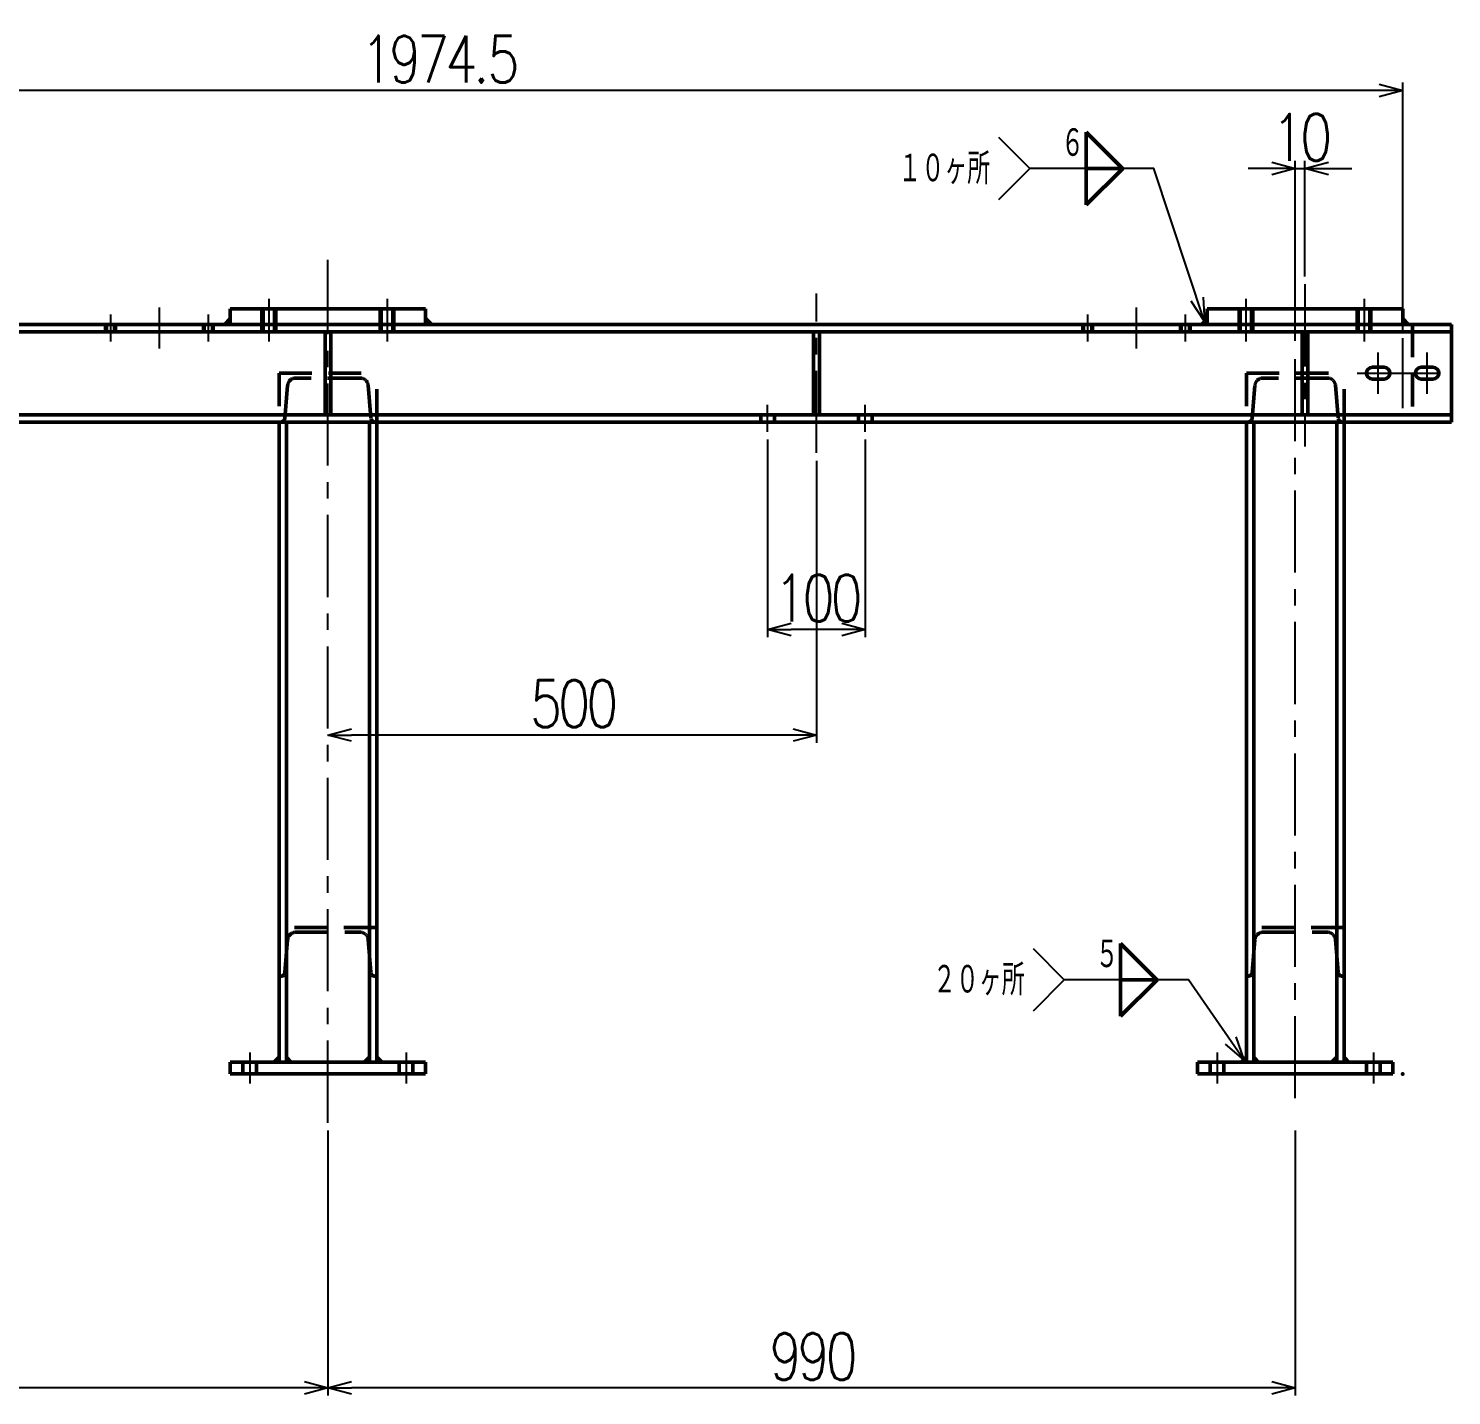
# Model space of a CAD drawing. Header units: millimetres. Extents: x -527 to 6375, y -3679 to 2790.
# Drawn here: x 2753 to 4210, y -329 to 1070 of the extents above; entities that cross this region are included whole.
import ezdxf

# ---------------------------------------------------------------- set-up
doc = ezdxf.new("R2010")
doc.units = ezdxf.units.MM
doc.header["$LTSCALE"] = 2.648819
doc.linetypes.add('CENTER', pattern=[50.8, 31.75, -6.35, 6.35, -6.35])
doc.linetypes.add('DASHED', pattern=[19.05, 12.7, -6.35])
doc.layers.add('NoLayerName_001', color=7, linetype='Continuous')
doc.styles.get("Standard").update_dxf_attribs({"font": 'txt', "bigfont": 'extfont2'})
doc.dimstyles.get("Standard").update_dxf_attribs({"dimtxt": 2.5, "dimasz": 2.5, "dimexe": 1.25, "dimexo": 0.625, "dimtad": 1, "dimdec": 3, "dimzin": 0, "dimdsep": 46, "dimtxsty": 'Standard', "dimcen": 2.5, "dimadec": 0, "dimazin": 0, "dimtfac": 0.75, "dimtdec": 3, "dimtmove": 0, "dimatfit": 3, "dimfxl": 1, "dimarcsym": 0})

# ---------------------------------------------------------------- blocks, each defined once
blk = doc.blocks.new('_OPEN30')
at = {"color": 0, "linetype": 'ByBlock', "lineweight": -2}
for p, q in [((-1, 0.267949), (0, 0)), ((0, 0), (-1, -0.267949)), ((0, 0), (-1, 0))]:
    blk.add_line(p, q, dxfattribs=at)
blk = doc.blocks.new('*D268')
at = {"layer": 'Defpoints', "color": 0}
for p in [(3060, -50), (2060, -306.4), (2060, -321.4)]:
    blk.add_point(p, dxfattribs=at)
at = {"layer": 'NoLayerName_001', "color": 0, "linetype": 'Continuous', "lineweight": 25}
for p, q in [((3060, -58), (3060, -329.4)), ((3036, -321.4), (2084, -321.4))]:
    blk.add_line(p, q, dxfattribs=at)
at = {"layer": 'NoLayerName_001', "color": 0, "lineweight": 25, "xscale": 24, "yscale": 24, "zscale": 24}
for p, rotation in [((2060, -321.4), 180), ((3060, -321.4), 360)]:
    blk.add_blockref('_OPEN30', p, dxfattribs=dict(at, rotation=rotation))
at = {"layer": 'NoLayerName_001', "color": 2, "lineweight": 50, "insert": (2560, -289.4), "char_height": 48, "attachment_point": 5}
blk.add_mtext('\\W0.8000;\\T0.8750;1000', dxfattribs=at)
blk = doc.blocks.new('*D269')
at = {"layer": 'Defpoints', "color": 0}
for p in [(4050, -50), (3060, -306.4), (3060, -321.4)]:
    blk.add_point(p, dxfattribs=at)
at = {"layer": 'NoLayerName_001', "color": 0, "linetype": 'Continuous', "lineweight": 25}
for p, q in [((4050, -58), (4050, -329.4)), ((4026, -321.4), (3084, -321.4))]:
    blk.add_line(p, q, dxfattribs=at)
at = {"layer": 'NoLayerName_001', "color": 0, "lineweight": 25, "xscale": 24, "yscale": 24, "zscale": 24}
for p, rotation in [((3060, -321.4), 180), ((4050, -321.4), 360)]:
    blk.add_blockref('_OPEN30', p, dxfattribs=dict(at, rotation=rotation))
at = {"layer": 'NoLayerName_001', "color": 2, "lineweight": 50, "insert": (3555, -289.4), "char_height": 48, "attachment_point": 5}
blk.add_mtext('\\W0.8000;\\T0.8750;990', dxfattribs=at)
blk = doc.blocks.new('*D274')
at = {"layer": 'Defpoints', "color": 0}
for p in [(3510, 657.5), (3610, 657.5), (3510, 455.1)]:
    blk.add_point(p, dxfattribs=at)
at = {"layer": 'NoLayerName_001', "color": 0, "linetype": 'Continuous', "lineweight": 25}
for p, q in [((3510, 649.5), (3510, 447.1)), ((3610, 649.5), (3610, 447.1)), ((3586, 455.1), (3534, 455.1))]:
    blk.add_line(p, q, dxfattribs=at)
at = {"layer": 'NoLayerName_001', "color": 0, "lineweight": 25, "xscale": 24, "yscale": 24, "zscale": 24, "rotation": 180}
blk.add_blockref('_OPEN30', (3510, 455.1), dxfattribs=at)
at = {"layer": 'NoLayerName_001', "color": 0, "lineweight": 25, "xscale": 24, "yscale": 24, "zscale": 24}
blk.add_blockref('_OPEN30', (3610, 455.1), dxfattribs=at)
at = {"layer": 'NoLayerName_001', "color": 2, "lineweight": 50, "insert": (3560, 487.1), "char_height": 48, "attachment_point": 5}
blk.add_mtext('\\W0.8000;\\T0.8750;100', dxfattribs=at)
blk = doc.blocks.new('*D275')
at = {"layer": 'Defpoints', "color": 0}
for p in [(2185.5, 1007), (2185.5, 753.5), (4160, 753.5)]:
    blk.add_point(p, dxfattribs=at)
at = {"layer": 'NoLayerName_001', "color": 0, "linetype": 'Continuous', "lineweight": 25}
for p, q in [((2185.5, 761.5), (2185.5, 1015)), ((4136, 1007), (2209.5, 1007)), ((4160, 761.5), (4160, 1015))]:
    blk.add_line(p, q, dxfattribs=at)
at = {"layer": 'NoLayerName_001', "color": 0, "lineweight": 25, "xscale": 24, "yscale": 24, "zscale": 24}
for p, rotation in [((2185.5, 1007), 180), ((4160, 1007), 360)]:
    blk.add_blockref('_OPEN30', p, dxfattribs=dict(at, rotation=rotation))
at = {"layer": 'NoLayerName_001', "color": 2, "lineweight": 50, "insert": (3172.8, 1039), "char_height": 48, "attachment_point": 5}
blk.add_mtext('\\W0.8000;\\T0.8750;1974.5', dxfattribs=at)
blk = doc.blocks.new('*D282')
at = {"layer": 'Defpoints', "color": 0}
for p in [(4060, 927), (4060, 808.5), (4050, 742.5)]:
    blk.add_point(p, dxfattribs=at)
at = {"layer": 'NoLayerName_001', "color": 0, "linetype": 'Continuous', "lineweight": 25}
for p, q in [((4050, 750.5), (4050, 935)), ((4060, 816.5), (4060, 935)), ((4026, 927), (4002, 927)), ((4050, 927), (4060, 927)), ((4084, 927), (4108, 927))]:
    blk.add_line(p, q, dxfattribs=at)
at = {"layer": 'NoLayerName_001', "color": 0, "lineweight": 25, "xscale": 24, "yscale": 24, "zscale": 24}
blk.add_blockref('_OPEN30', (4050, 927), dxfattribs=at)
at = {"layer": 'NoLayerName_001', "color": 0, "lineweight": 25, "xscale": 24, "yscale": 24, "zscale": 24, "rotation": 180}
blk.add_blockref('_OPEN30', (4060, 927), dxfattribs=at)
at = {"layer": 'NoLayerName_001', "color": 2, "lineweight": 50, "insert": (4055, 959), "char_height": 48, "attachment_point": 5}
blk.add_mtext('\\W0.8000;\\T0.8750;10', dxfattribs=at)
blk = doc.blocks.new('*D283')
at = {"layer": 'Defpoints', "color": 0}
for p in [(3560, 635.8), (3060, 347), (3060, -50)]:
    blk.add_point(p, dxfattribs=at)
at = {"layer": 'NoLayerName_001', "color": 0, "linetype": 'Continuous', "lineweight": 25}
for p, q in [((3560, 627.8), (3560, 339)), ((3536, 347), (3084, 347))]:
    blk.add_line(p, q, dxfattribs=at)
at = {"layer": 'NoLayerName_001', "color": 0, "lineweight": 25, "xscale": 24, "yscale": 24, "zscale": 24}
for p, rotation in [((3060, 347), 180), ((3560, 347), 360)]:
    blk.add_blockref('_OPEN30', p, dxfattribs=dict(at, rotation=rotation))
at = {"layer": 'NoLayerName_001', "color": 2, "lineweight": 50, "insert": (3310, 379), "char_height": 48, "attachment_point": 5}
blk.add_mtext('\\W0.8000;\\T0.8750;500', dxfattribs=at)
blk = doc.blocks.new('JZB_0012')
at = {"layer": 'NoLayerName_001', "color": 7, "linetype": 'Continuous', "lineweight": 50}
for p, q in [((0, 0), (0, 85)), ((6, 0), (6, 85))]:
    blk.add_line(p, q, dxfattribs=at)
blk = doc.blocks.new('JZB_0013')
at = {"layer": 'NoLayerName_001', "color": 7, "linetype": 'Continuous', "lineweight": 50}
for p, q in [((0, 0), (0, 85)), ((6, 0), (6, 85))]:
    blk.add_line(p, q, dxfattribs=at)
blk = doc.blocks.new('JZB_0014')
at = {"layer": 'NoLayerName_001', "color": 7, "linetype": 'Continuous', "lineweight": 50}
for p, q in [((0, 0), (0, 16)), ((200, 16), (0, 16)), ((200, 0), (200, 16)), ((0, 0), (200, 0))]:
    blk.add_line(p, q, dxfattribs=at)
blk = doc.blocks.new('JZB_0015')
at = {"layer": 'NoLayerName_001', "color": 7, "linetype": 'Continuous', "lineweight": 50}
for p, q in [((0, 0), (0, 16)), ((200, 16), (0, 16)), ((200, 0), (200, 16)), ((0, 0), (200, 0))]:
    blk.add_line(p, q, dxfattribs=at)
blk = doc.blocks.new('JZB_0016')
at = {"layer": 'NoLayerName_001', "color": 7, "linetype": 'Continuous', "lineweight": 50}
for p, q in [((0, 0), (0, 85)), ((6, 0), (6, 85))]:
    blk.add_line(p, q, dxfattribs=at)
blk = doc.blocks.new('JZB_0017')
at = {"layer": 'NoLayerName_001', "color": 7, "linetype": 'Continuous', "lineweight": 50}
for p, q in [((0, 12), (200, 12)), ((0, 0), (0, 12)), ((0, 0), (200, 0)), ((200, 0), (200, 12))]:
    blk.add_line(p, q, dxfattribs=at)
blk = doc.blocks.new('JZB_0018')
at = {"layer": 'NoLayerName_001', "color": 7, "linetype": 'Continuous', "lineweight": 50}
for p, q in [((0, 0), (0, 12)), ((0, 12), (200, 12)), ((0, 0), (200, 0)), ((200, 0), (200, 12))]:
    blk.add_line(p, q, dxfattribs=at)
blk = doc.blocks.new('JZB_0030')
at = {"layer": 'NoLayerName_001', "color": 7, "linetype": 'Continuous', "lineweight": 50}
for p, q in [((0, 655.5), (0, 0)), ((7.5, 655.5), (7.5, 0)), ((92.5, 655.5), (92.5, 0)), ((100, 655.5), (100, 0))]:
    blk.add_line(p, q, dxfattribs=at)
blk = doc.blocks.new('JZB_0031')
at = {"layer": 'NoLayerName_001', "color": 7, "linetype": 'Continuous', "lineweight": 50}
for p, q in [((0, 655.5), (0, 0)), ((7.5, 655.5), (7.5, 0)), ((92.5, 655.5), (92.5, 0)), ((100, 655.5), (100, 0))]:
    blk.add_line(p, q, dxfattribs=at)
blk = doc.blocks.new('JZB_0037')
at = {"layer": 'NoLayerName_001', "color": 3, "linetype": 'DASHED', "lineweight": 50}
for p, q in [((100, 50), (0, 50)), ((16.8, 45), (83.2, 45)), ((5.9, 3.7), (8.8, 37.7)), ((91.2, 37.7), (94.1, 3.7)), ((0, 0), (1.9, 0)), ((98.1, 0), (100, 0))]:
    blk.add_line(p, q, dxfattribs=at)
for centre, radius, start, end in [((16.8, 37), 8, 90, 175), ((83.2, 37), 8, 5, 90), ((1.9, 4), 4, 270, 355), ((98.1, 4), 4, 185, 270)]:
    blk.add_arc(centre, radius, start, end, dxfattribs=at)
blk = doc.blocks.new('JZB_0038')
at = {"layer": 'NoLayerName_001', "color": 3, "linetype": 'DASHED', "lineweight": 50}
for p, q in [((0, 50), (0, 0)), ((0, 50), (100, 50)), ((83.2, 45), (16.8, 45)), ((100, 0), (100, 50)), ((5.9, 3.7), (8.8, 37.7)), ((91.2, 37.7), (94.1, 3.7))]:
    blk.add_line(p, q, dxfattribs=at)
for centre, radius, start, end in [((16.8, 37), 8, 90, 175), ((83.2, 37), 8, 5, 90), ((1.9, 4), 4, 270, 355), ((98.1, 4), 4, 185, 270)]:
    blk.add_arc(centre, radius, start, end, dxfattribs=at)
blk = doc.blocks.new('JZB_0039')
at = {"layer": 'NoLayerName_001', "color": 3, "linetype": 'DASHED', "lineweight": 50}
for p, q in [((100, 50), (0, 50)), ((16.8, 45), (83.2, 45)), ((5.9, 3.7), (8.8, 37.7)), ((91.2, 37.7), (94.1, 3.7)), ((0, 0), (1.9, 0)), ((98.1, 0), (100, 0))]:
    blk.add_line(p, q, dxfattribs=at)
for centre, radius, start, end in [((16.8, 37), 8, 90, 175), ((83.2, 37), 8, 5, 90), ((1.9, 4), 4, 270, 355), ((98.1, 4), 4, 185, 270)]:
    blk.add_arc(centre, radius, start, end, dxfattribs=at)
blk = doc.blocks.new('JZB_0040')
at = {"layer": 'NoLayerName_001', "color": 3, "linetype": 'DASHED', "lineweight": 50}
for p, q in [((0, 50), (100, 50)), ((0, 50), (0, 0)), ((83.2, 45), (16.8, 45)), ((100, 0), (100, 50)), ((5.9, 3.7), (8.8, 37.7)), ((91.2, 37.7), (94.1, 3.7))]:
    blk.add_line(p, q, dxfattribs=at)
for centre, radius, start, end in [((16.8, 37), 8, 90, 175), ((83.2, 37), 8, 5, 90), ((1.9, 4), 4, 270, 355), ((98.1, 4), 4, 185, 270)]:
    blk.add_arc(centre, radius, start, end, dxfattribs=at)
blk = doc.blocks.new('JZB_0042')
at = {"layer": 'NoLayerName_001', "color": 3, "linetype": 'DASHED', "lineweight": 50}
blk.add_line((0, 100), (0, 0), dxfattribs=at)
blk = doc.blocks.new('JZB_0046')
at = {"layer": 'NoLayerName_001', "color": 7, "linetype": 'Continuous', "lineweight": 50}
for p, q in [((210, 92.5), (4260, 92.5)), ((2210, 100), (3010, 100)), ((3210, 100), (4010, 100)), ((4210, 100), (4260, 100)), ((4260, 0), (4260, 100)), ((4179, 56), (4191, 56)), ((4179, 44), (4191, 44)), ((4229, 56), (4241, 56)), ((4229, 44), (4241, 44)), ((4260, 7.5), (0, 7.5)), ((4260, 0), (0, 0))]:
    blk.add_line(p, q, dxfattribs=at)
for centre, start, end in [((4179, 50), 90, 270), ((4191, 50), 270, 90), ((4229, 50), 90, 270), ((4241, 50), 270, 90)]:
    blk.add_arc(centre, 6, start, end, dxfattribs=at)
blk = doc.blocks.new('JZB_0047')
at = {"layer": 'NoLayerName_001', "color": 4, "linetype": 'CENTER', "lineweight": 25}
blk.add_line((7, 32), (7, 0), dxfattribs=at)
at = {"layer": 'NoLayerName_001', "color": 3, "linetype": 'DASHED', "lineweight": 50}
for p, q in [((0, 22), (0, 10)), ((14, 10), (14, 22))]:
    blk.add_line(p, q, dxfattribs=at)
blk = doc.blocks.new('JZB_0048')
at = {"layer": 'NoLayerName_001', "color": 4, "linetype": 'CENTER', "lineweight": 25}
blk.add_line((7, 32), (7, 0), dxfattribs=at)
at = {"layer": 'NoLayerName_001', "color": 3, "linetype": 'DASHED', "lineweight": 50}
for p, q in [((0, 22), (0, 10)), ((14, 10), (14, 22))]:
    blk.add_line(p, q, dxfattribs=at)
blk = doc.blocks.new('JZB_0049')
at = {"layer": 'NoLayerName_001', "color": 4, "linetype": 'CENTER', "lineweight": 25}
blk.add_line((7, 32), (7, 0), dxfattribs=at)
at = {"layer": 'NoLayerName_001', "color": 3, "linetype": 'DASHED', "lineweight": 50}
for p, q in [((0, 22), (0, 10)), ((14, 10), (14, 22))]:
    blk.add_line(p, q, dxfattribs=at)
blk = doc.blocks.new('JZB_0050')
at = {"layer": 'NoLayerName_001', "color": 4, "linetype": 'CENTER', "lineweight": 25}
blk.add_line((7, 32), (7, 0), dxfattribs=at)
at = {"layer": 'NoLayerName_001', "color": 3, "linetype": 'DASHED', "lineweight": 50}
for p, q in [((0, 22), (0, 10)), ((14, 10), (14, 22))]:
    blk.add_line(p, q, dxfattribs=at)
blk = doc.blocks.new('JZB_0064')
at = {"layer": 'NoLayerName_001', "color": 3, "linetype": 'DASHED', "lineweight": 50}
for p, q in [((0, 17.5), (0, 10)), ((14, 10), (14, 17.5))]:
    blk.add_line(p, q, dxfattribs=at)
at = {"layer": 'NoLayerName_001', "color": 4, "linetype": 'CENTER', "lineweight": 25}
blk.add_line((7, 0), (7, 27.7), dxfattribs=at)
blk = doc.blocks.new('JZB_0065')
at = {"layer": 'NoLayerName_001', "color": 3, "linetype": 'DASHED', "lineweight": 50}
for p, q in [((0, 17.5), (0, 10)), ((14, 10), (14, 17.5))]:
    blk.add_line(p, q, dxfattribs=at)
at = {"layer": 'NoLayerName_001', "color": 4, "linetype": 'CENTER', "lineweight": 25}
blk.add_line((7, 0), (7, 27.7), dxfattribs=at)
blk = doc.blocks.new('JZB_0071')
at = {"layer": 'NoLayerName_001', "color": 3, "linetype": 'DASHED', "lineweight": 50}
for p, q in [((0, 17.7), (0, 10.2)), ((0.8, 10.2), (0.8, 17.7)), ((9.2, 10.2), (9.2, 17.7)), ((10, 10.2), (10, 17.7))]:
    blk.add_line(p, q, dxfattribs=at)
at = {"layer": 'NoLayerName_001', "color": 4, "linetype": 'CENTER', "lineweight": 25}
blk.add_line((5, 27.7), (5, 0), dxfattribs=at)
blk = doc.blocks.new('JZB_0072')
at = {"layer": 'NoLayerName_001', "color": 3, "linetype": 'DASHED', "lineweight": 50}
for p, q in [((0, 17.7), (0, 10.2)), ((0.8, 10.2), (0.8, 17.7)), ((9.2, 10.2), (9.2, 17.7)), ((10, 10.2), (10, 17.7))]:
    blk.add_line(p, q, dxfattribs=at)
at = {"layer": 'NoLayerName_001', "color": 4, "linetype": 'CENTER', "lineweight": 25}
blk.add_line((5, 27.7), (5, 0), dxfattribs=at)
blk = doc.blocks.new('JZB_0073')
at = {"layer": 'NoLayerName_001', "color": 3, "linetype": 'DASHED', "lineweight": 50}
for p, q in [((0, 17.7), (0, 10.2)), ((0.8, 10.2), (0.8, 17.7)), ((9.2, 10.2), (9.2, 17.7)), ((10, 10.2), (10, 17.7))]:
    blk.add_line(p, q, dxfattribs=at)
at = {"layer": 'NoLayerName_001', "color": 4, "linetype": 'CENTER', "lineweight": 25}
blk.add_line((5, 27.7), (5, 0), dxfattribs=at)
blk = doc.blocks.new('JZB_0074')
at = {"layer": 'NoLayerName_001', "color": 3, "linetype": 'DASHED', "lineweight": 50}
for p, q in [((0, 17.7), (0, 10.2)), ((0.8, 10.2), (0.8, 17.7)), ((9.2, 10.2), (9.2, 17.7)), ((10, 10.2), (10, 17.7))]:
    blk.add_line(p, q, dxfattribs=at)
at = {"layer": 'NoLayerName_001', "color": 4, "linetype": 'CENTER', "lineweight": 25}
blk.add_line((5, 27.7), (5, 0), dxfattribs=at)
blk = doc.blocks.new('DIM_0006')
at = {"color": 2, "linetype": 'Continuous', "lineweight": 50}
for p, q in [((192, 119), (192, 81.8)), ((229.2, 81.8), (192, 119)), ((192, 81.8), (229.2, 81.8)), ((192, 81.8), (192, 44.6)), ((229.5, 81.8), (192, 81.8)), ((192, 44.6), (229.5, 81.8))]:
    blk.add_line(p, q, dxfattribs=at)
at = {"color": 3, "linetype": 'Continuous', "lineweight": 25}
for points in [[(102.4, 113.8), (134.4, 81.8), (102.4, 49.8)], [(318.2, 0), (261.5, 81.8), (134.4, 81.8)], [(309.8, 23.4), (318.2, 0), (299.3, 16.1)]]:
    blk.add_lwpolyline(points, dxfattribs=at)
at = {"color": 2, "linetype": 'Continuous', "lineweight": 50, "width": 0.666667}
for s, p in [('５', (166.4, 91.8)), ('２０ヶ所', (0, 65.8))]:
    blk.add_text(s, height=32, dxfattribs=at).set_placement(p)
blk = doc.blocks.new('DIM_0007')
at = {"color": 2, "linetype": 'Continuous', "lineweight": 50}
for p, q in [((192, 193.7), (192, 156.5)), ((229.2, 156.5), (192, 193.7)), ((192, 156.5), (229.2, 156.5)), ((192, 156.5), (192, 119.3)), ((229.5, 156.5), (192, 156.5)), ((192, 119.3), (229.5, 156.5))]:
    blk.add_line(p, q, dxfattribs=at)
at = {"color": 3, "linetype": 'Continuous', "lineweight": 25}
for points in [[(102.4, 188.5), (134.4, 156.5), (102.4, 124.5)], [(313.1, 0), (261.5, 156.5), (134.4, 156.5)], [(311.7, 24.8), (313.1, 0), (299.4, 20.8)]]:
    blk.add_lwpolyline(points, dxfattribs=at)
at = {"color": 2, "linetype": 'Continuous', "lineweight": 50, "width": 0.666667}
for s, p in [('６', (166.4, 166.5)), ('１０ヶ所', (0, 140.5))]:
    blk.add_text(s, height=32, dxfattribs=at).set_placement(p)

msp = doc.modelspace()

# ---------------------------------------------------------------- hatches: boundary and pattern name
at = {"layer": 'NoLayerName_001', "linetype": 'Continuous', "lineweight": 25}
h = msp.add_hatch(dxfattribs=at)
h.set_pattern_fill('ANSI31', color=6, scale=0.126)
h.paths.add_polyline_path([(2960, 773.5), (2960, 767.5), (2954, 767.5)])
h = msp.add_hatch(dxfattribs=at)
h.set_pattern_fill('ANSI31', color=6, scale=0.126, angle=90)
h.paths.add_polyline_path([(3160, 773.5), (3160, 767.5), (3166, 767.5)])
h = msp.add_hatch(dxfattribs=at)
h.set_pattern_fill('ANSI31', color=6, scale=0.126)
h.paths.add_polyline_path([(3960, 773.5), (3960, 767.5), (3954, 767.5)])
h = msp.add_hatch(dxfattribs=at)
h.set_pattern_fill('ANSI31', color=6, scale=0.126, angle=90)
h.paths.add_polyline_path([(4160, 773.5), (4160, 767.5), (4166, 767.5)])
h = msp.add_hatch(dxfattribs=at)
h.set_pattern_fill('ANSI31', color=6, scale=0.126, angle=90)
h.paths.add_polyline_path([(3010, 17), (3005, 12), (3010, 12)])
h = msp.add_hatch(dxfattribs=at)
h.set_pattern_fill('ANSI31', color=6, scale=0.126)
h.paths.add_polyline_path([(3017.5, 17), (3022.5, 12), (3017.5, 12)])
h = msp.add_hatch(dxfattribs=at)
h.set_pattern_fill('ANSI31', color=6, scale=0.126, angle=90)
h.paths.add_polyline_path([(3102.5, 17), (3097.5, 12), (3102.5, 12)])
h = msp.add_hatch(dxfattribs=at)
h.set_pattern_fill('ANSI31', color=6, scale=0.126)
h.paths.add_polyline_path([(3110, 17), (3115, 12), (3110, 12)])
h = msp.add_hatch(dxfattribs=at)
h.set_pattern_fill('ANSI31', color=6, scale=0.126, angle=90)
h.paths.add_polyline_path([(4000, 17), (3995, 12), (4000, 12)])
h = msp.add_hatch(dxfattribs=at)
h.set_pattern_fill('ANSI31', color=6, scale=0.126)
h.paths.add_polyline_path([(4007.5, 17), (4012.5, 12), (4007.5, 12)])
h = msp.add_hatch(dxfattribs=at)
h.set_pattern_fill('ANSI31', color=6, scale=0.126, angle=90)
h.paths.add_polyline_path([(4092.5, 17), (4087.5, 12), (4092.5, 12)])
h = msp.add_hatch(dxfattribs=at)
h.set_pattern_fill('ANSI31', color=6, scale=0.126)
h.paths.add_polyline_path([(4100, 17), (4105, 12), (4100, 12)])

# ---------------------------------------------------------------- linework, layer by layer
at = {"layer": 'NoLayerName_001', "color": 4, "linetype": 'CENTER', "lineweight": 25}
for p, q in [((3060, -50), (3060, 833.5)), ((4060, 808.5), (4060, 642.5)), ((2999.5, 793.5), (2999.5, 749.7813)), ((3120.5, 793.5), (3120.5, 749.7813)), ((3560, 635.7973), (3560, 799.2027)), ((3999.5, 793.5), (3999.5, 749.7813)), ((4120.5, 793.5), (4120.5, 749.7813)), ((2887.5, 742.6406), (2887.5, 784.6406)), ((3887.5, 742.6406), (3887.5, 784.6406)), ((4160, 681.5), (4160, 753.5)), ((4050, -25), (4050, 742.5)), ((4135, 696.5), (4135, 738.5)), ((4185, 696.5), (4185, 738.5)), ((4113.5676, 717.5), (4206.4324, 717.5))]:
    msp.add_line(p, q, dxfattribs=at)
at = {"layer": 'NoLayerName_001', "color": 6, "linetype": 'Continuous', "lineweight": 50}
for p, q in [((2960, 773.5), (2954, 767.5)), ((3160, 773.5), (3166, 767.5)), ((3960, 773.5), (3954, 767.5)), ((4160, 773.5), (4166, 767.5)), ((3010, 17), (3005, 12)), ((3017.5, 17), (3022.5, 12)), ((3102.5, 17), (3097.5, 12)), ((3110, 17), (3115, 12)), ((4000, 17), (3995, 12)), ((4007.5, 17), (4012.5, 12)), ((4092.5, 17), (4087.5, 12)), ((4100, 17), (4105, 12))]:
    msp.add_line(p, q, dxfattribs=at)
at = {"layer": 'NoLayerName_001', "color": 3, "linetype": 'DASHED', "lineweight": 50}
for p, q in [((2992.5, 783.5), (2992.5, 760)), ((2993.6, 760), (2993.6, 783.5)), ((3005.4, 760), (3005.4, 783.5)), ((3006.5, 760), (3006.5, 783.5)), ((3113.5, 783.5), (3113.5, 760)), ((3114.6, 760), (3114.6, 783.5)), ((3126.4, 760), (3126.4, 783.5)), ((3127.5, 760), (3127.5, 783.5)), ((3992.5, 783.5), (3992.5, 760)), ((3993.6, 760), (3993.6, 783.5)), ((4005.4, 760), (4005.4, 783.5)), ((4006.5, 760), (4006.5, 783.5)), ((4113.5, 783.5), (4113.5, 760)), ((4114.6, 760), (4114.6, 783.5)), ((4126.4, 760), (4126.4, 783.5)), ((4127.5, 760), (4127.5, 783.5))]:
    msp.add_line(p, q, dxfattribs=at)
at = {"layer": 'NoLayerName_001', "color": 7, "linetype": 'Continuous', "lineweight": 50}
msp.add_point((4160, 0), dxfattribs=at)

# ---------------------------------------------------------------- block references
at = {"layer": 'NoLayerName_001', "color": 3, "linetype": 'Continuous', "lineweight": 25}
for name, p in [('DIM_0007', (3643.9468, 770.5)), ('DIM_0006', (3679.2668, 14.5))]:
    msp.add_blockref(name, p, dxfattribs=at)
at = {"layer": 'NoLayerName_001'}
for name, p in [('JZB_0072', (2832.5, 749.7812)), ('JZB_0071', (2932.5, 749.7812)), ('JZB_0015', (2960, 767.5)), ('JZB_0074', (3832.5, 749.7812)), ('JZB_0073', (3932.5, 749.7812)), ('JZB_0014', (3960, 767.5)), ('JZB_0046', (-50, 667.5)), ('JZB_0013', (3057, 675)), ('JZB_0012', (3557, 675)), ('JZB_0016', (4057, 675)), ('JZB_0042', (4170, 667.5)), ('JZB_0040', (3010, 667.5)), ('JZB_0038', (4000, 667.5)), ('JZB_0064', (3503, 657.5)), ('JZB_0065', (3603, 657.5)), ('JZB_0031', (3010, 12)), ('JZB_0030', (4000, 12)), ('JZB_0037', (3010, 100)), ('JZB_0039', (4000, 100)), ('JZB_0050', (2973, -10)), ('JZB_0049', (3133, -10)), ('JZB_0047', (3963, -10)), ('JZB_0048', (4123, -10)), ('JZB_0018', (2960, 0)), ('JZB_0017', (3950, 0))]:
    msp.add_blockref(name, p, dxfattribs=at)

# ---------------------------------------------------------------- dimensions: what is measured, and where the dimension line sits
at = {"layer": 'NoLayerName_001', "color": 3, "linetype": 'Continuous', "lineweight": 50}
for base, p1, p2, override, picture, middle in [((2185.5, 1006.9806), (4160, 753.5), (2185.5, 753.5), {"dimtxt": 48, "dimasz": 24, "dimexe": 8, "dimexo": 8, "dimgap": 8, "dimzin": 8, "dimblk": 'OPEN30', "dimclrd": 0, "dimclre": 0, "dimclrt": 2, "dimtp": 0, "dimtm": 0, "dimlwd": 25, "dimlwe": 25}, '*D275', (3172.75, 1006.9806)), ((3510, 455.0695), (3610, 657.5), (3510, 657.5), {"dimtxt": 48, "dimasz": 24, "dimexe": 8, "dimexo": 8, "dimgap": 8, "dimzin": 8, "dimblk": 'OPEN30', "dimclrd": 0, "dimclre": 0, "dimclrt": 2, "dimtp": 0, "dimtm": 0, "dimlwd": 25, "dimlwe": 25}, '*D274', (3560, 455.0695)), ((3060, 347.0028), (3560, 635.7973), (3060, -50), {"dimtxt": 48, "dimasz": 24, "dimexe": 8, "dimexo": 8, "dimgap": 8, "dimzin": 8, "dimblk": 'OPEN30', "dimse2": 1, "dimclrd": 0, "dimclre": 0, "dimclrt": 2, "dimtp": 0, "dimtm": 0, "dimlwd": 25, "dimlwe": 25}, '*D283', (3310, 347.0028)), ((2060, -321.3522), (3060, -50), (2060, -306.3669), {"dimtxt": 48, "dimasz": 24, "dimexe": 8, "dimexo": 8, "dimgap": 8, "dimzin": 8, "dimblk": 'OPEN30', "dimse2": 1, "dimclrd": 0, "dimclre": 0, "dimclrt": 2, "dimtp": 0, "dimtm": 0, "dimlwd": 25, "dimlwe": 25}, '*D268', (2560, -321.3522)), ((3060, -321.3522), (4050, -50), (3060, -306.3669), {"dimtxt": 48, "dimasz": 24, "dimexe": 8, "dimexo": 8, "dimgap": 8, "dimzin": 8, "dimblk": 'OPEN30', "dimse2": 1, "dimclrd": 0, "dimclre": 0, "dimclrt": 2, "dimtp": 0, "dimtm": 0, "dimlwd": 25, "dimlwe": 25}, '*D269', (3555, -321.3522))]:
    dim = msp.add_linear_dim(base=base, p1=p1, p2=p2, angle=180, text='\\W0.8000;\\T0.8750;<>', dimstyle='Standard', override=override, dxfattribs=at)
    dim.commit()
    dim.dimension.update_dxf_attribs({"geometry": picture, "text_midpoint": middle, "dimtype": 160})
dim = msp.add_linear_dim(base=(4060, 926.9738), p1=(4050, 742.5), p2=(4060, 808.5), text='\\W0.8000;\\T0.8750;<>', dimstyle='Standard', override={"dimtxt": 48, "dimasz": 24, "dimexe": 8, "dimexo": 8, "dimgap": 8, "dimzin": 8, "dimblk": 'OPEN30', "dimclrd": 0, "dimclre": 0, "dimclrt": 2, "dimtp": 0, "dimtm": 0, "dimlwd": 25, "dimlwe": 25}, dxfattribs=at)
dim.commit()
dim.dimension.update_dxf_attribs({"geometry": '*D282', "text_midpoint": (4055, 926.9738), "dimtype": 160})

doc.saveas('drawing.dxf')
